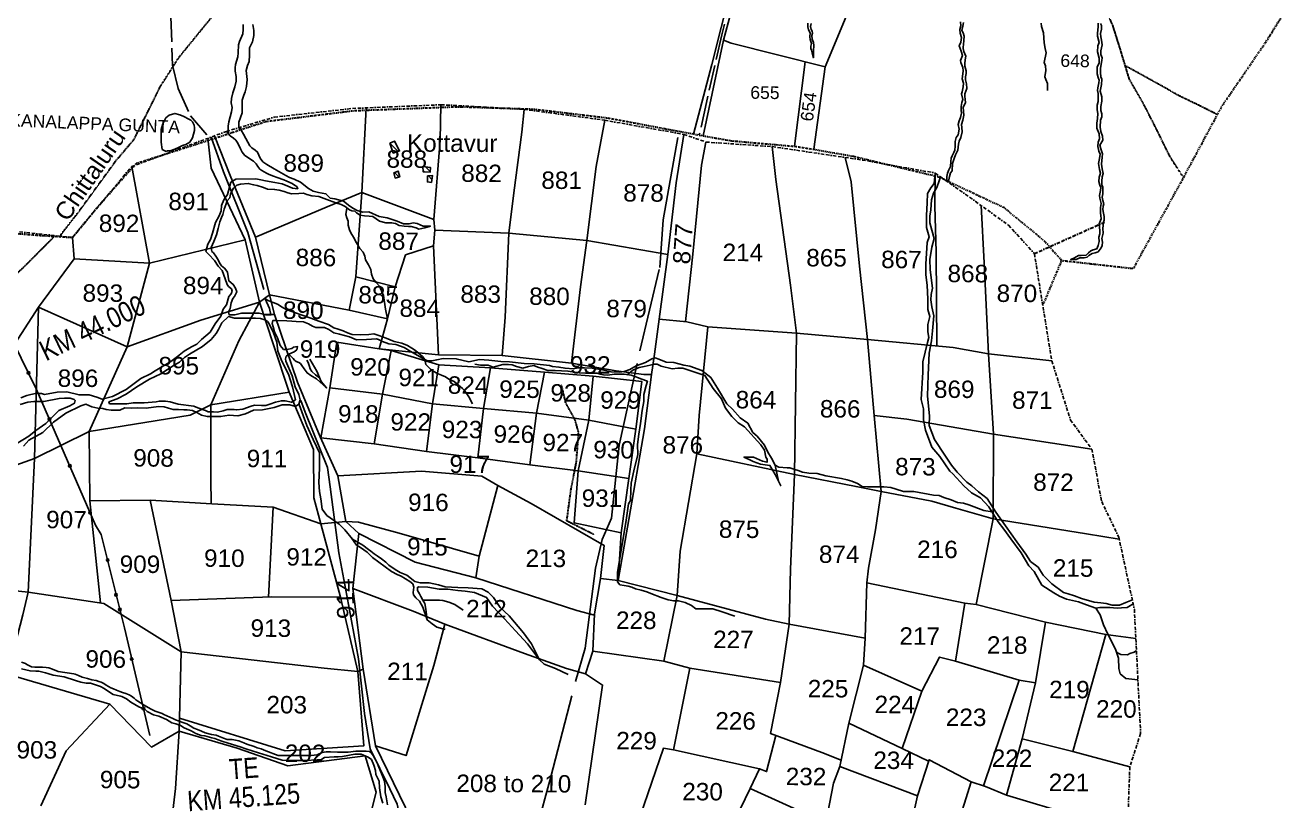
# Model space of a CAD drawing. Header units: inches. Extents: x 304037 to 460575, y 1453943 to 1639883.
# Drawn here: x 344399 to 346867, y 1592359 to 1593882 of the extents above; entities that cross this region are included whole.
import ezdxf

# ---------------------------------------------------------------- set-up
doc = ezdxf.new("R2010")
doc.units = ezdxf.units.IN
doc.header["$MEASUREMENT"] = 0
doc.header["$PDMODE"] = 33
doc.header["$PDSIZE"] = 5
for name, pattern in [('ACAD_ISO02W100', [15, 12, -3]), ('ACAD_ISO07W100', [3, 0, -3]), ('BORDER', [1.75, 0.5, -0.25, 0.5, -0.25, 0, -0.25])]:
    doc.linetypes.add(name, pattern=pattern)
for name, color, linetype in [('cahnige', 6, 'Continuous'), ('CARTTRACK', 30, 'ACAD_ISO02W100'), ('NALA', 4, 'Continuous'), ('SURVEY_BND', 7, 'Continuous'), ('SURVEY_NO', 7, 'Continuous'), ('VILLAGE_AREA', 1, 'Continuous'), ('WATER_BODY', 4, 'Continuous'), ('zz', 7, 'Continuous')]:
    doc.layers.add(name, color=color, linetype=linetype)
doc.layers.add('FOOTPATH', color=150, linetype='ACAD_ISO07W100', lineweight=30)
doc.layers.add('VILL_BOUNDARY', color=6, linetype='BORDER', lineweight=30)
doc.styles.add('ARIALN', font='ARIALN.TTF')
doc.styles.get("Standard").update_dxf_attribs({"font": 'arial.ttf'})

# ---------------------------------------------------------------- blocks, each defined once
blk = doc.blocks.new('DACHURU')
at = {"layer": 'VILLAGE_AREA'}
h = blk.add_hatch(dxfattribs=at)
h.set_pattern_fill('ANSI31', color=256, scale=5, angle=90, style=0)
h.set_pattern_definition([(135, (1710.635, -71.4958), (-0.44194174, -0.44194174), [])])
h.paths.add_polyline_path([(2174.82, 772.78), (2174.16, 772.48), (2174.65, 771.06), (2175.57, 771.36)])
h.paths.add_polyline_path([(2175.39, 768.46), (2174.75, 768.21), (2174.96, 767.46), (2175.61, 767.66)])
h.paths.add_polyline_path([(2180.03, 768.99), (2178.93, 769.16), (2178.96, 768.39), (2179.99, 768.36)])
h.paths.add_polyline_path([(2180.33, 767.86), (2179.61, 767.81), (2179.58, 766.93), (2180.16, 766.86)])
h.paths.add_polyline_path([(2173.07, 768.27), (2179.87, 768.27), (2179.87, 772.08), (2173.07, 772.08)], flags=9)
at = {"layer": 'CARTTRACK'}
for points in [[(2156.17, 751.37), (2153.86, 759.56), (2150.28, 768.24), (2148.51, 773.21)], [(2194.77, 670.49), (2197.75, 681.61), (2201.22, 695.33), (2202.61, 700.12), (2204.03, 711.61), (2204.93, 715.72), (2206.28, 718.81), (2207.34, 729.28), (2210.24, 742.84), (2213.01, 754.84), (2213.46, 761.69), (2215.6, 774.1)], [(2188.32, 642.74), (2184.11, 644.21), (2180.99, 645.47), (2177.92, 648.12), (2175.55, 653.27), (2174.34, 661.52), (2175.36, 671.85), (2176.06, 676.03), (2175.74, 677.57), (2174.65, 679.76), (2171.78, 685.49), (2170.97, 690.58), (2170.06, 698.39), (2168.32, 707.47), (2167.16, 713.63), (2165.86, 723.06), (2165.48, 725.86), (2162.21, 733.78), (2161.6, 735.47)]]:
    blk.add_lwpolyline(points, dxfattribs=at)
at = {"layer": 'FOOTPATH', "ltscale": 0.0001}
for points in [[(2062.33, 689.04), (2066.17, 692.68), (2070.52, 697.02), (2075.71, 704.64), (2080.24, 710.32), (2086.34, 718.21), (2090.83, 724.25), (2096.11, 730.13), (2100.92, 736.54), (2105.56, 740.45), (2109.63, 743.2), (2114.67, 747.77), (2121.97, 754.67), (2126.16, 758.95)], [(2203.75, 716.45), (2201.25, 717.67), (2199.86, 718.37), (2200.46, 722.99), (2201.19, 726.78), (2201.5, 731.09), (2200.94, 732.98), (2199.63, 735.29), (2199.01, 737.84)]]:
    blk.add_lwpolyline(points, dxfattribs=at)
at = {"layer": 'NALA'}
for points in [[(2260.93, 719.99), (2259.72, 720.18), (2257.6, 720.98), (2256.83, 721.2), (2255.97, 721.29), (2255.06, 721.67), (2253.98, 722.04), (2253.29, 722.28), (2252.52, 722.35), (2249.65, 722.84), (2248.21, 722.85), (2247.14, 723.16), (2246.37, 723.4), (2245.36, 723.48), (2244.27, 723.48), (2243.02, 723.51), (2242.23, 723.53), (2241.59, 723.98), (2240.78, 724.29), (2240.11, 724.5), (2239.26, 724.66), (2237.02, 725.04), (2235.78, 725.39), (2234.6, 725.43), (2233.67, 725.53), (2233.04, 725.76), (2232.58, 725.92), (2231.87, 726.15), (2231.45, 726.15), (2230.26, 726.27), (2229.76, 726.51), (2229.21, 727.55), (2228.67, 728.38), (2228.2, 729.4), (2227.13, 730.67), (2226.49, 731.22), (2225.76, 732.52), (2224.7, 733.31), (2223.55, 734.56), (2222.74, 735.31), (2221.39, 737.55), (2220.42, 739.08), (2219.16, 740.06), (2217.43, 740.66), (2216.55, 740.83), (2215.1, 741.18), (2214.02, 741.25), (2212.95, 741.64), (2212.41, 741.85), (2211.95, 741.72), (2211.04, 741.17), (2209.71, 740.71), (2208.79, 740.16), (2208, 739.85), (2207.37, 739.79), (2206.11, 739.79), (2204.85, 740.11), (2203.4, 740.31), (2202.29, 740.34), (2201.33, 740.34), (2200.71, 740.23), (2199.5, 740.3), (2198.61, 740.46), (2197.68, 740.51), (2197.28, 740.68), (2195.05, 740.89), (2193.64, 740.94), (2191.49, 741.19), (2190.28, 741.21), (2188.56, 741.37), (2187.22, 741.49), (2185.68, 741.14), (2183.86, 741.57), (2181.98, 741.59), (2181.06, 741.42), (2180.38, 741.25), (2179.73, 741.25), (2179.34, 741.44), (2179.01, 741.87), (2178.4, 742.38), (2177.99, 742.7), (2177.46, 743.05), (2176.86, 743.42), (2176.02, 743.76), (2174.94, 743.99), (2173.78, 744.48), (2172.75, 744.87), (2172.01, 745.09), (2171.28, 744.97), (2170.04, 744.93), (2168.91, 744.99), (2168.21, 745.22), (2167.62, 745.48), (2166.89, 745.73), (2166.26, 745.94), (2165.5, 746.41), (2164.09, 746.84), (2162.93, 747.29), (2161.41, 747.81), (2160.34, 748.17), (2159.42, 748.49), (2158.82, 748.86), (2158.14, 749.26), (2156.93, 749.73), (2156.38, 750.03), (2157.02, 748.66), (2157.21, 747.73), (2156.47, 747.73), (2155.55, 747.95), (2154.74, 747.95), (2153.95, 747.95), (2153, 747.95), (2152.05, 747.71), (2151.21, 747.71), (2151.1, 748.11), (2151.35, 748.6), (2151.51, 749.41), (2151.73, 750.06), (2151.97, 750.36), (2152.05, 750.55), (2152.3, 750.99), (2152.13, 751.55), (2151.78, 752.07), (2151.17, 752.57), (2150.97, 753.81), (2150.57, 754.37), (2150.1, 754.73), (2149.8, 755.16), (2149.62, 755.61), (2149.26, 756.1), (2148.92, 756.57), (2148.68, 756.8), (2148.6, 757.34), (2148.94, 758.24), (2149.33, 759.19), (2149.56, 760.09), (2149.82, 761.03), (2150.06, 761.69), (2150.23, 762.1), (2150.4, 762.85), (2150.7, 763.62), (2150.85, 764.07), (2151.23, 764.52), (2151.3, 765.1), (2151.73, 765.89), (2152.24, 766.32), (2152.75, 766.47), (2153.87, 766.58), (2154.62, 766.41), (2155.15, 766.28), (2156.05, 766), (2156.65, 765.79), (2157.64, 765.74), (2158.3, 765.62), (2159.01, 765.47), (2159.54, 765.25), (2160.1, 765.12), (2161.15, 765.17), (2161.81, 765.21), (2162.28, 765.06), (2162.99, 764.85), (2163.99, 764.74), (2165.17, 764.33), (2166.46, 763.86), (2167.23, 763.63), (2167.78, 763.33), (2168.4, 762.86), (2168.77, 762.75), (2169.17, 762.66), (2169.41, 762.43), (2169.97, 762.09), (2170.57, 762), (2171.23, 762), (2171.76, 761.92), (2172.75, 761.26), (2173.65, 761.05), (2174.48, 761.05), (2175.06, 760.92), (2175.57, 760.68), (2176.26, 760.58), (2176.92, 760.53), (2177.27, 760.53), (2177.99, 760.32), (2178.4, 760.15), (2179.26, 760.34), (2180.05, 760.6), (2179.02, 760.6), (2178.16, 760.96), (2177.59, 761.05), (2176.99, 760.9), (2176.19, 760.88), (2175.27, 761.26), (2173.86, 761.73), (2172.68, 761.95), (2171.22, 762.59), (2170.34, 762.53), (2169.53, 762.76), (2169.01, 763.08), (2168.45, 763.38), (2167.53, 764.11), (2166.29, 764.45), (2165.63, 764.54), (2165.03, 765.16), (2163.98, 765.35), (2163.17, 765.54), (2162.52, 765.89), (2161.37, 766.83), (2160.47, 767.25), (2159.76, 767.49), (2159.27, 767.77), (2157.55, 768.68), (2156.5, 769.34), (2155.92, 769.71), (2155.56, 770.22), (2155.17, 771.1), (2154.85, 771.35), (2154.36, 771.72), (2154.08, 771.97), (2153.78, 772.53), (2153.5, 773.02), (2153.14, 773.66), (2152.8, 774.24), (2152.69, 774.64)], [(2179.34, 741.44), (2177.24, 742.62), (2176.37, 743.13), (2175.16, 743.57), (2174.17, 743.65), (2173.27, 743.97), (2172.7, 744.27), (2172.4, 744.35), (2170.97, 744.28), (2169.52, 744.23), (2168.52, 744.65), (2167.06, 745.03), (2166.26, 745.18), (2165.55, 745.68), (2164.94, 745.96), (2164.32, 745.96), (2163.67, 745.96), (2163.22, 746.13), (2162.62, 746.49), (2161.9, 746.74), (2160.85, 746.81), (2160.21, 746.84), (2159.53, 746.89), (2158.06, 746.93), (2157.51, 746.94), (2157.38, 746.49), (2157.56, 746.01), (2157.76, 745.29), (2158.18, 744.44), (2158.55, 743.34), (2159.06, 742.77), (2159.53, 742.79), (2160.23, 742.92), (2160.48, 743.09), (2161.08, 743.2), (2160.98, 742.75), (2160.58, 742.44), (2159.81, 742.12), (2159.43, 741.8), (2159.33, 741.42), (2159.41, 741.09), (2160.32, 739.01), (2160.77, 737.41), (2161.28, 736.31), (2161.47, 735.53), (2161.28, 734.91), (2160.8, 734.58), (2160.02, 734.81), (2158.88, 734.82), (2157.77, 734.44), (2156.09, 734.09), (2154.8, 734.05), (2153.64, 733.5), (2152.52, 733.19), (2151.28, 733.32), (2150.06, 733.08), (2148.14, 733.08), (2147.31, 733.28), (2146.65, 733.65), (2146.02, 733.93), (2145.25, 734.05), (2144.8, 734.05), (2144, 734.05), (2143.27, 734.08), (2142.6, 734.27), (2141.95, 734.45), (2141.15, 734.48), (2139.39, 734.23), (2138.15, 734.27), (2137.28, 734.25), (2136.3, 734.25), (2135.58, 733.92), (2134.33, 733.92), (2133.65, 734), (2133.15, 734.17), (2132.41, 734.22), (2131.59, 734.4), (2130.71, 734.77), (2129.98, 734.53), (2127.82, 733.48), (2126.09, 732.18), (2124.53, 730.68), (2122.54, 729.54), (2121.79, 728.69)], [(2119.71, 728.39), (2122.56, 730.11), (2123.56, 730.93), (2124.96, 731.94), (2126.82, 733.84), (2128.4, 734.5), (2129.07, 734.89), (2129.17, 735.27), (2129.02, 735.44), (2128.45, 735.6), (2127.99, 735.6), (2127.64, 735.62), (2126.89, 735.55), (2124.65, 735.12), (2123.82, 735.12), (2123.23, 735.12), (2122.4, 734.99), (2121.26, 734.69)], [(2121.37, 735.64), (2122.24, 735.97), (2123.6, 736.3), (2124.06, 736.27), (2124.32, 736.25), (2124.77, 736.14), (2126.57, 736.46), (2127.97, 736.51), (2129.72, 736.09), (2131.19, 736.12), (2132.26, 735.77), (2133.04, 735.49), (2134.53, 735.89), (2136.5, 736.89), (2138.57, 738.49), (2139.97, 739.19), (2140.64, 739.62), (2142.88, 740.95), (2143.83, 741.7), (2144.78, 742.45), (2145.85, 743.07), (2146.6, 743.48), (2147.27, 744.13), (2148.49, 745.19), (2149.23, 746.39), (2150.01, 747.51), (2150.34, 748.49), (2150.83, 749.15), (2151.15, 750.35), (2151.5, 750.72), (2151.63, 751.1), (2151.55, 751.42), (2151.11, 751.77), (2150.9, 752.07), (2150.61, 752.85), (2150.2, 754.05), (2149.59, 754.68), (2149.06, 755.48), (2148.26, 756.33), (2147.81, 756.76), (2148.09, 757.85), (2148.49, 758.51), (2148.78, 759.4), (2149.21, 760.97), (2149.69, 761.89), (2150.01, 762.62), (2150.05, 763.4), (2150.36, 764.19), (2150.88, 765), (2151.36, 766.75), (2152.08, 767.21), (2154.94, 767.26), (2155.65, 767.13), (2156.34, 766.96), (2157.67, 766.75), (2158.74, 766.56), (2159.54, 766.21), (2160.22, 765.96), (2160.98, 765.86), (2160.82, 766.16), (2160.52, 766.36), (2160.19, 766.63), (2159.41, 766.95), (2158.99, 767.13), (2158.02, 767.45), (2157.5, 767.63), (2156.85, 767.9), (2156.47, 768.06), (2155.79, 768.43), (2155.52, 768.63), (2155.24, 769.01), (2154.99, 769.4), (2154.6, 769.78), (2153.33, 770.61), (2152.97, 771.09), (2152.73, 771.57), (2152.52, 771.99), (2152.25, 772.51), (2152.03, 772.81), (2151.7, 773.07), (2151.25, 773.42), (2150.7, 774.04)], [(2281.99, 696), (2280.25, 696.16), (2279.45, 696.85), (2279.22, 697.59), (2279.19, 699.08), (2278.73, 700.35), (2277.64, 702.5), (2277.03, 703.85), (2276.52, 705.27), (2275.88, 706.22), (2274.53, 706.73), (2273.38, 707.13), (2271.69, 707.51), (2270.65, 707.94), (2269.85, 708.43), (2268.13, 709.52), (2267.03, 711.44), (2266.23, 712.27), (2265.13, 714.13), (2263.63, 716.11), (2262.6, 717.52), (2261.8, 718.55), (2260.47, 720.73), (2259.27, 722), (2257.95, 722.71), (2256.85, 723.69), (2255.24, 725.44), (2254.81, 725.81), (2253.39, 727.91), (2252.21, 729.23), (2251.32, 731.66), (2251.01, 733.13), (2251.01, 734.71), (2250.66, 736.06), (2250.87, 740.01), (2250.87, 741.5), (2251.21, 742.85), (2251.53, 744.25), (2251.7, 745), (2251.56, 745.77), (2251.56, 746.84), (2251.82, 748), (2251.53, 749), (2251.53, 750.5), (2251.45, 752.51), (2251.22, 753.97), (2251.22, 755.49), (2251.42, 758.6), (2251.68, 759.41), (2251.28, 760.76), (2251.3, 762.48), (2251.39, 764.3), (2251.42, 765.65), (2251.88, 766.45), (2252.34, 767.08), (2252.51, 768.6)], [(2281.13, 707.48), (2280.21, 707.09), (2279.31, 706.68), (2278.22, 706.68), (2277.36, 706.91), (2276.61, 707.01), (2275.64, 707.11), (2273.82, 707.64), (2272.8, 707.99), (2271.93, 708.29), (2271.23, 708.47), (2269.56, 709.71), (2268.32, 710.93), (2267.56, 712.08), (2266.5, 712.88), (2265.79, 713.92), (2264.5, 715.7), (2262.87, 718), (2261.47, 719.97), (2260.2, 721.9), (2258.95, 722.85), (2257.98, 723.73), (2257.28, 724.23), (2255.9, 725.66), (2255.07, 726.66), (2254.09, 728.1), (2252.61, 730.35), (2251.84, 732.35), (2251.87, 733.75), (2251.55, 736.55), (2251.66, 739.61), (2251.75, 742.71), (2252.11, 744.49), (2252.24, 745.96), (2252.41, 748.08), (2252.11, 749.38), (2251.99, 750.41), (2251.99, 751.14), (2252.21, 752.08), (2252.03, 753.16), (2251.86, 754.76), (2251.77, 756.19), (2252.06, 757.95), (2252.42, 759.22), (2252.04, 760.39), (2251.76, 761.45), (2251.77, 762.38), (2251.92, 763.3), (2252.01, 764.74), (2252.25, 765.71), (2252.73, 766.53), (2253.07, 767.46), (2253.28, 768.06)], [(2173.95, 747.26), (2173.65, 748.62), (2173.38, 750.58), (2172.78, 751.91), (2172.32, 752.47), (2171.87, 753), (2171.61, 753.64), (2171.53, 754.32), (2171.19, 755), (2170.77, 755.72), (2170.66, 756.25), (2170.4, 756.82), (2169.94, 757.35), (2169.43, 758.16), (2169.01, 758.96), (2168.64, 759.57), (2168.42, 760.02), (2168.24, 760.68), (2168.24, 761.24), (2168.03, 761.72), (2167.89, 762.2), (2168.04, 763.13)], [(2162.83, 741.41), (2163.85, 739.66), (2164.48, 738.22), (2165.27, 737.28), (2163.81, 738.58), (2162.98, 739.04), (2162.45, 739.43), (2162.04, 740.02), (2161.7, 740.5), (2161.49, 740.75), (2161.24, 740.91), (2160.89, 741.04), (2160.66, 741.25), (2160.43, 741.5), (2159.81, 742.12)], [(2164.26, 738.73), (2163.66, 739.16), (2163.12, 739.64), (2162.91, 740.02), (2162.79, 740.33), (2162.62, 740.91), (2162.41, 741.23)], [(2186.25, 735.11), (2185.72, 736.12), (2185.15, 736.86), (2184.78, 737.3), (2183.59, 738.3), (2182.81, 738.63), (2182.32, 738.96), (2181.76, 739.18), (2181.26, 739.41), (2180.44, 739.8), (2180.15, 740.07), (2179.64, 740.58), (2179.51, 740.74), (2179.34, 741.44)], [(2224.05, 704.83), (2222.22, 705.43), (2220.89, 705.86), (2219.52, 705.86), (2218.46, 705.86), (2217.82, 706.31), (2216.9, 706.73), (2215.97, 706.96), (2215.27, 706.96), (2214.48, 707.1), (2213.46, 707.44), (2211.96, 707.99), (2211.39, 708.24), (2210.6, 708.47), (2209.76, 708.67), (2209.26, 708.89), (2208.74, 709.07), (2208.17, 709.12), (2207.54, 709.24), (2207.17, 709.64), (2207.17, 710.06), (2207.17, 711.01), (2208.39, 718.52), (2208.71, 720.85), (2208.99, 721.33), (2209.02, 722.88), (2209.06, 723.82), (2209.43, 725.6), (2209.99, 727.97), (2209.95, 729.38), (2210.12, 730.88), (2210.39, 732.4), (2210.62, 734.27), (2210.83, 735.58), (2210.83, 736.6), (2211.16, 737.87), (2211.34, 738.49), (2210.39, 738.83), (2210.06, 738.95), (2209, 739.35), (2207.97, 739.46), (2206.53, 739.48), (2205.64, 739.35), (2205.02, 739.35), (2204.52, 739.48), (2204.1, 739.62), (2203.3, 739.62), (2202.42, 739.62), (2201.57, 739.62), (2199.91, 739.89), (2198.06, 739.96), (2197.04, 739.96), (2196.21, 740.25), (2195.58, 740.44), (2195.02, 740.64), (2194.26, 740.5), (2193.41, 740.29), (2192.51, 740.52), (2191.89, 740.73), (2191.35, 740.77), (2190.58, 740.77), (2189.19, 740.37), (2188.46, 740.69), (2187.36, 740.68), (2186.53, 740.83)], [(2229.76, 726.51), (2230.25, 724.22), (2230.55, 723.58), (2229.74, 725.19), (2229.41, 725.76), (2228.98, 726.49), (2227.63, 726.68), (2226.59, 727.06), (2225.98, 727.34), (2225.25, 727.67), (2226.63, 727.68), (2227.9, 727.1), (2228.57, 726.95), (2228.59, 727.37), (2228.38, 727.68), (2228.2, 728.7), (2227.68, 729.44), (2225.32, 732), (2224.39, 732.58), (2223.5, 733.49), (2222.57, 734.7), (2221.99, 736.01), (2220.78, 737.51), (2219.59, 739.34), (2218.01, 739.86), (2216.41, 740.4), (2215.67, 740.4), (2214.87, 740.3), (2213.29, 740.66), (2212.7, 740.93), (2212.27, 740.93), (2211.69, 740.79), (2210.84, 740.58), (2210.15, 740.43), (2209.21, 740.05), (2208.4, 739.41)], [(2200.16, 696.31), (2198.35, 697.17), (2196.73, 697.76), (2196.04, 698.4), (2194.89, 700.68), (2193.71, 702.25), (2191.64, 704.69), (2190.34, 705.91), (2189.39, 707.34), (2188.62, 708.07), (2187.69, 708.54), (2185.73, 708.69), (2184.25, 708.73), (2182.44, 708.81), (2181.48, 709.08), (2180.16, 709.37), (2178.85, 709.37), (2178.09, 709.57), (2176.95, 710.44), (2175.99, 710.85), (2175.26, 711.25), (2174.35, 711.88), (2173.91, 712.32), (2173.27, 712.79), (2172.65, 713.21), (2172.21, 713.48), (2171.72, 713.87), (2171.4, 714.11), (2170.57, 714.73), (2169.1, 715.6), (2168.01, 716.91), (2167.18, 717.72), (2165.42, 718.98), (2164.7, 719.85), (2164.52, 721.33), (2164.32, 722.39), (2164.21, 723.72), (2164.32, 725.75), (2164.28, 727.95), (2163.37, 729.85), (2162.46, 731.89), (2161.75, 733.85), (2161.33, 734.88)], [(2179.87, 704.04), (2179.25, 705.89), (2178.77, 706.75), (2178.22, 707.21), (2177.9, 707.64), (2177.83, 707.98), (2177.93, 708.74), (2177.81, 709.2), (2177.37, 709.54), (2176.72, 709.94), (2176.1, 710.31), (2175.52, 710.57), (2174.73, 710.98), (2172, 712.96), (2171.21, 713.73), (2170.25, 714.4), (2169.7, 714.72), (2168.92, 715.81)], [(2196.04, 698.4), (2194.29, 700.69), (2192.56, 702.54), (2190.97, 704.27), (2189.24, 706.06), (2188.4, 707.31), (2186.67, 708.03), (2185.3, 708.22), (2184.29, 708.29), (2182.84, 708.46), (2181.57, 708.49), (2179.95, 708.75), (2178.67, 708.8), (2178.46, 708.7), (2178.46, 708.25), (2178.77, 707.79), (2178.98, 707.41), (2179.25, 706.9), (2179.56, 706.4), (2179.68, 705.58), (2179.87, 704.04), (2180.62, 703.51), (2181.29, 703.03), (2182.5, 702.71)], [(2185.03, 705.48), (2183.84, 706.26), (2183, 706.61), (2182.11, 706.86), (2181.62, 706.88), (2181.11, 706.88), (2180.51, 706.88), (2179.25, 706.9)], [(2275.88, 706.22), (2276.47, 706.33), (2277.9, 706.33), (2278.97, 706.26), (2279.59, 706.29), (2280.37, 706.36), (2280.65, 706.51), (2281.26, 706.91)], [(2281.76, 700.21), (2281.42, 699.94), (2280.82, 699.76), (2280.46, 699.56), (2279.52, 699.62), (2279.23, 699.75), (2278.88, 699.92)], [(2174.33, 677.45), (2174.14, 678.6), (2173.99, 679.25), (2173.98, 680.04), (2173.9, 680.84), (2173.55, 681.71), (2173.07, 682.86), (2172.8, 683.47), (2172.51, 684.01), (2172.24, 684.55), (2171.95, 684.93), (2171.72, 685.1), (2171.23, 685.15), (2170.73, 685.16), (2169.73, 685.16), (2168.63, 684.98), (2167.11, 684.98), (2166.12, 685.03), (2165.49, 685.03), (2164.93, 684.93), (2164.18, 684.6), (2163.33, 684.48), (2162.24, 684.48), (2161.28, 684.46), (2160.41, 684.46), (2158.87, 684.46), (2158.57, 684.46), (2156.81, 685.15), (2156.15, 685.4), (2155.55, 685.57), (2155.14, 685.72), (2154.09, 686.08), (2153.63, 686.25), (2152.91, 686.56), (2152.45, 686.65), (2151.97, 686.71), (2151.24, 686.75), (2150.73, 686.93), (2150.01, 687.2), (2149.66, 687.32), (2149.02, 687.45), (2148.08, 687.68), (2147.56, 687.88), (2146.97, 688.13), (2146.44, 688.35), (2145.93, 688.67), (2145.45, 688.93), (2144.87, 689.13), (2143.83, 689.5), (2143.42, 689.68), (2142.16, 690.28), (2141.91, 690.4), (2140.88, 690.76), (2140.31, 691.01), (2139.89, 691.26), (2139.33, 691.6), (2138.39, 692.14), (2138.09, 692.33), (2137.85, 692.58), (2137.49, 692.86), (2137.13, 693.06), (2136.68, 693.24), (2136.2, 693.4), (2135.83, 693.55), (2135.33, 693.74), (2134.89, 693.9), (2134.51, 694.05), (2134.16, 694.26), (2133.85, 694.46), (2133.51, 694.66), (2133.11, 694.85), (2132.8, 694.98), (2132.41, 695.1), (2131.77, 695.2), (2131.17, 695.36), (2130.39, 695.59), (2129.84, 695.78), (2129.38, 695.98), (2129.18, 696.05), (2126.92, 696.38), (2126.1, 696.7), (2125.57, 696.9), (2125.2, 696.93), (2124.7, 696.95), (2124.3, 696.96), (2123.56, 696.96), (2123.11, 697.02), (2122.45, 697.35), (2122.24, 697.47), (2121.67, 697.67)], [(2121.69, 696.72), (2122.91, 696.43), (2123.74, 696.4), (2124.15, 696.4), (2125.1, 696.16), (2125.44, 696.06), (2126.24, 695.82), (2127.78, 695.62), (2129.42, 695.09), (2130.18, 694.85), (2130.97, 694.69), (2131.58, 694.69), (2132.44, 694.43), (2133.03, 694.23), (2133.55, 693.97), (2134.32, 693.44), (2134.86, 693.1), (2135.92, 692.87), (2136.1, 692.82), (2136.76, 692.47), (2137.4, 692.03), (2138.57, 691.33), (2139.44, 690.99), (2139.76, 690.69), (2140.68, 690.22), (2141.45, 690.01), (2142.53, 689.54), (2143.32, 689.08), (2143.87, 688.92), (2144.56, 688.71), (2145.06, 688.37), (2146.06, 687.92), (2146.73, 687.56), (2147.53, 687.26), (2148.04, 687.25), (2149.05, 686.95), (2149.47, 686.84), (2149.95, 686.69), (2150.47, 686.5), (2151.41, 686.2), (2153.11, 685.67), (2153.93, 685.4), (2155.76, 684.85), (2156.99, 684.46), (2157.63, 684.25), (2159.16, 683.79), (2161.07, 683.76), (2162.54, 683.78), (2164.19, 683.86), (2164.72, 683.9), (2165.23, 684.23), (2166.63, 684.3), (2167.2, 684.31), (2167.82, 684.38), (2169.58, 684.71), (2170.53, 684.73), (2171.54, 684.32), (2172, 683.96), (2172.33, 683.16), (2172.59, 682.41), (2172.62, 681.81), (2173.1, 680.86), (2173.15, 679.91), (2173.38, 678.62), (2173.65, 677.69)]]:
    blk.add_lwpolyline(points, dxfattribs=at)
blk.add_lwpolyline([(2147.88, 733.96), (2146.79, 734.32), (2146.2, 734.57), (2143.97, 734.84), (2142.8, 735.17), (2142.15, 735.25), (2141.25, 735.25), (2140.79, 735.17), (2139.09, 735.01), (2138.4, 735.02), (2137.52, 734.98), (2136.58, 734.85), (2135.61, 734.85), (2134.76, 734.85), (2134.12, 734.85), (2134.01, 735.12), (2135.22, 735.56), (2136.51, 736.23), (2138.02, 737.31), (2139.84, 738.39), (2141.46, 739.17), (2143.38, 740.42), (2144.11, 740.88), (2144.86, 741.55), (2145.54, 742.04), (2147.42, 743.16), (2148.65, 744.15), (2149.39, 745.03), (2149.7, 745.59), (2150.18, 746.56), (2151.11, 747.44), (2152, 747.23), (2153.3, 747.23), (2154.28, 747.23), (2155.02, 747.23), (2155.72, 747.2), (2156.33, 747.02), (2156.56, 746.91), (2156.72, 746.77), (2156.92, 746.53), (2157.61, 745.14), (2157.84, 744.5), (2158.11, 743.82), (2158.24, 742.52), (2158.83, 741.11), (2159.79, 739.23), (2160.35, 737.43), (2160.8, 735.56), (2160.22, 735.21), (2159.32, 735.41), (2158.78, 735.41), (2157.92, 735.18), (2157.13, 734.92), (2156.57, 734.71), (2155.91, 734.73), (2154.94, 734.73), (2154.45, 734.6), (2153.24, 734.16), (2152.33, 734.06), (2151.97, 734.13), (2151.02, 734.13), (2150.44, 733.93), (2149.6, 733.74), (2149.04, 733.74), (2148.52, 733.74), (2148.26, 733.74)], close=True, dxfattribs=at)
at = {"layer": 'SURVEY_BND'}
for points in [[(2180.56, 761.56), (2181.4, 772.92), (2181.48, 778.03)], [(2148.98, 773.39), (2151.24, 767.7), (2154.96, 758.89), (2165.22, 763.27), (2170.19, 765.38), (2170.72, 777.52)], [(2191.33, 759.65), (2191.99, 765.42), (2193.09, 774.16), (2193.41, 777.43)], [(2202.53, 758.63), (2203.8, 769.27), (2205, 775.93)], [(2153.47, 758.47), (2148.54, 768.77), (2148.02, 773.03)], [(2212.96, 747.42), (2214.19, 756.69), (2215.33, 766.98), (2216.39, 773.96)], [(2216.75, 747.07), (2217.75, 756.75), (2218.94, 769.56), (2219.56, 772.87)], [(2232.69, 745.52), (2231.81, 752.37), (2229.63, 767.54), (2229.09, 772.27)], [(2242.88, 744.64), (2241.7, 755.17), (2240.42, 767.29), (2239.58, 770.76)], [(2128.9, 755.63), (2139.72, 755.07), (2137.11, 768.92)], [(2252.86, 743.75), (2252.72, 757.24), (2252.49, 763.89), (2252.51, 768.6)], [(2157.01, 750.59), (2168.46, 748.47), (2169.4, 753.27), (2170.19, 765.38)], [(2180.68, 760.01), (2180.56, 761.56), (2170.19, 765.38)], [(2269.38, 741.71), (2260.29, 742.66), (2259.59, 755.72), (2259.14, 763.96)], [(2180.53, 757.78), (2180.68, 760.01), (2191.33, 759.65), (2190.87, 747.59), (2190.46, 742.08), (2181.29, 742.1)], [(2080.39, 651.11), (2080.67, 658.31), (2079.91, 664.45), (2080.89, 669.45), (2083.87, 677.41), (2085.59, 680.59), (2087.95, 689.73), (2088.7, 695.52), (2094.22, 705.53), (2098.52, 714.77), (2104.27, 720.77), (2109.03, 726.12), (2112.65, 731.37), (2114.62, 734.41), (2118.45, 740.25), (2123.82, 748.64), (2128.9, 755.63), (2128.68, 758.7)], [(2155.59, 749.56), (2153.47, 758.47), (2139.72, 755.07), (2136.59, 743.02)], [(2155.59, 749.56), (2157.01, 750.59), (2154.96, 758.89)], [(2190.46, 742.08), (2200.43, 741.01), (2201.66, 751.97), (2202.53, 758.63), (2191.33, 759.65)], [(2202.53, 758.63), (2214.19, 756.69)], [(2172.78, 742.92), (2181.29, 742.1), (2180.53, 757.78), (2176.52, 756.44), (2175.05, 751.83)], [(2168.46, 748.47), (2173.95, 747.26), (2175.05, 751.83), (2169.4, 753.27)], [(2136.59, 743.02), (2147.16, 746.93), (2155.59, 749.56)], [(2148.64, 734.77), (2152.62, 743.98), (2155.59, 749.56), (2157.61, 743.44), (2159.91, 736.66)], [(2157.75, 747.79), (2157.01, 750.59)], [(2123.4, 726.94), (2123.82, 748.64), (2136.59, 743.02), (2131.2, 730.83)], [(2164.52, 717.75), (2168.12, 718.14), (2166.94, 724.65), (2164.39, 730.27), (2161.07, 738.07), (2157.75, 747.79), (2156.25, 747.79)], [(2172.78, 742.92), (2173.95, 747.26)], [(2215.77, 707.76), (2207.29, 709.85), (2208.78, 718.62), (2210.93, 731.65), (2211.89, 739.47), (2212.31, 742.39), (2212.96, 747.42), (2216.94, 747.06), (2219.95, 746.33), (2218.78, 733.59), (2218.5, 728.08), (2216.17, 714.09), (2215.77, 707.76)], [(2219.95, 746.33), (2232.69, 745.52), (2232.5, 725.22)], [(2232.69, 745.52), (2242.88, 744.64), (2243.93, 733.74), (2244.97, 722.85)], [(2165.71, 737.3), (2166.69, 743.88), (2172.78, 742.92), (2174.49, 742.7)], [(2242.88, 744.64), (2255.19, 743.55), (2260.29, 742.66), (2261.08, 731.15), (2248.61, 733.25), (2243.93, 733.74)], [(2173.3, 736.44), (2174.49, 742.7), (2181.36, 740.67)], [(2188.78, 740.3), (2181.36, 740.67), (2180.47, 735.07), (2187.8, 734.47)], [(2187.8, 734.47), (2188.78, 740.3), (2196.56, 739.73)], [(2200.43, 741.01), (2206.82, 739.94), (2210.81, 739.43), (2211.89, 739.47)], [(2203.52, 739.15), (2196.56, 739.73), (2195.44, 733.81)], [(2209.72, 731.6), (2210.55, 738.43), (2203.52, 739.15), (2202.93, 732.84)], [(2164.52, 717.75), (2163.54, 721.49), (2163.42, 728.44), (2159.91, 736.66), (2148.64, 734.77)], [(2172.15, 729.28), (2164.47, 730.1), (2165.71, 737.3), (2173.3, 736.44)], [(2179.67, 728.25), (2172.15, 729.28), (2173.3, 736.44), (2180.47, 735.07)], [(2131.2, 730.83), (2145.72, 733.29), (2148.64, 734.77), (2148.72, 724.12), (2148.77, 720.57)], [(2187.04, 727.35), (2179.67, 728.25), (2180.47, 735.07)], [(2194.53, 726.38), (2187.04, 727.35), (2187.8, 734.47), (2195.44, 733.81)], [(2201.46, 725.59), (2194.53, 726.38), (2195.44, 733.81), (2202.93, 732.84), (2201.46, 725.59)], [(2202.93, 732.84), (2209.72, 731.6), (2208.75, 724.49)], [(2261.1, 718.97), (2261.08, 731.15)], [(2261.08, 731.15), (2275.19, 729.07)], [(2131.35, 720.9), (2131.2, 730.83), (2123.4, 726.94), (2122.55, 707.71)], [(2218.5, 728.08), (2232.5, 725.22)], [(2114.62, 723.75), (2123.4, 726.94)], [(2207.29, 709.85), (2207.69, 716.72), (2200.91, 718.12), (2201.46, 725.59), (2208.75, 724.49), (2207.69, 716.72)], [(2189.91, 723.4), (2187.64, 724.72), (2178.98, 725.38), (2166.94, 724.65)], [(2231.87, 703.72), (2232.01, 711.6), (2232.5, 725.22), (2241.37, 723.52), (2244.97, 722.85), (2244.19, 717.3), (2243.21, 711.8), (2243, 709.69)], [(2204.72, 710.15), (2205.23, 714.87), (2194.72, 720.82), (2189.91, 723.4), (2187.28, 713.22)], [(2244.97, 722.85), (2252.24, 721.5), (2255.7, 720.49), (2261.1, 718.97)], [(2132.95, 706.23), (2131.35, 720.9), (2140.04, 721.02)], [(2143.1, 706.64), (2140.04, 721.02), (2148.88, 720.57), (2157.67, 720.11)], [(2167.4, 707.25), (2164.52, 717.75), (2157.67, 720.11), (2157.09, 707.21)], [(2258.71, 706.67), (2261.1, 718.97), (2274.51, 716.9), (2279.2, 716.17)], [(2186.86, 710.12), (2187.28, 713.22), (2175.82, 716.48), (2169.96, 718.01), (2168.12, 718.14), (2169.99, 716.4)], [(2119.64, 695.95), (2121.84, 704.45), (2122.55, 707.71), (2111.84, 708.84), (2098.52, 714.77)], [(2169.17, 708.5), (2169.99, 716.4), (2178.14, 712.34), (2186.86, 710.12), (2201.36, 705.53), (2203.92, 704.86)], [(2203.71, 699.7), (2203.93, 705.03), (2204.72, 710.15), (2207.29, 709.85)], [(2242.58, 697.86), (2242.77, 701.78), (2243, 709.69), (2257.08, 706.85)], [(2144.6, 699.29), (2133.45, 706.16), (2122.55, 707.71)], [(2170.75, 696.95), (2169.17, 708.5), (2177.85, 705.3), (2182.44, 703.47)], [(2213.88, 698.31), (2215.77, 707.76), (2228.47, 704.41), (2231.87, 703.72)], [(2144.6, 699.29), (2143.1, 706.64), (2157.52, 707.23), (2167.4, 707.25), (2169.95, 696.57)], [(2264.96, 695.86), (2255.76, 698.54), (2257.08, 706.85), (2258.71, 706.67), (2268.7, 704.18)], [(2277.36, 702.45), (2268.7, 704.18), (2267.29, 695.47)], [(2193.03, 659.29), (2181.5, 662.77), (2176.68, 663.99), (2175.58, 664.25), (2176.92, 677.11), (2172.58, 685.94), (2176.95, 684.55), (2180.88, 697.53), (2182.44, 703.47), (2193.89, 699.31), (2199.93, 697.19), (2202.65, 696.43)], [(2242.77, 701.78), (2231.87, 703.72), (2230.66, 695.31), (2229.29, 687.99), (2236.67, 685.31), (2239.44, 684.24)], [(2272.68, 685.65), (2277.36, 702.45), (2281.67, 701.94)], [(2144.35, 687.91), (2144.6, 699.29), (2165.12, 697.04), (2169.95, 696.57), (2170.87, 685.91), (2159.57, 685.16), (2144.39, 689.76)], [(2202.72, 677.61), (2205.13, 694.83), (2202.65, 696.43), (2203.71, 699.7), (2213.88, 698.31), (2217.64, 697.3), (2215.34, 685.58)], [(2250.97, 694.21), (2253.47, 699.1), (2255.76, 698.54)], [(2172.58, 685.94), (2170.75, 696.95), (2169.95, 696.57)], [(2217.64, 697.3), (2230.66, 695.31)], [(2248.17, 685.93), (2250.97, 694.21), (2242.58, 697.86), (2240.49, 689.55)], [(2116.3, 677.63), (2119.09, 690.74), (2119.64, 695.95), (2134.38, 691.73)], [(2259.9, 680.63), (2264.96, 695.86), (2267.29, 695.47), (2265.41, 687.42)], [(2124.53, 677.05), (2128.15, 684.98), (2134.38, 691.73), (2140.38, 685.57), (2144.35, 687.91)], [(2239.26, 683.31), (2240.49, 689.55), (2248.17, 685.93), (2251.99, 684.14)], [(2169.35, 665.82), (2172.71, 679.3), (2171.08, 684.51), (2160.01, 682.97), (2152.69, 685.49), (2144.35, 687.91), (2143.89, 679.66), (2143.2, 673.52), (2142.64, 666.56)], [(2227.7, 682.9), (2228.73, 682.53), (2230.06, 687.71)], [(2210.6, 676.05), (2213.91, 685.79), (2215.34, 685.58), (2227.7, 682.9), (2226.41, 680.1)], [(2263.19, 679.34), (2265.41, 687.42), (2272.68, 685.65), (2280.89, 683.51)], [(2248.66, 670.95), (2250.45, 679.17), (2252.06, 684.36), (2258.13, 681.2)], [(2237.29, 675.23), (2238.37, 680.93), (2239.26, 683.31), (2250.45, 679.17)], [(2252.56, 660.36), (2253.12, 664.13), (2254.4, 669.13), (2258.13, 681.2), (2260.17, 680.54), (2263.19, 679.34), (2273.13, 676.39)], [(2237.17, 673.98), (2237.29, 675.23), (2226.41, 680.1), (2222.92, 672.82), (2222.54, 672.47)]]:
    blk.add_lwpolyline(points, dxfattribs=at)
at = {"layer": 'VILL_BOUNDARY', "lineweight": -3}
blk.add_lwpolyline([(2113.31, 760.23), (2128.68, 758.7), (2137.11, 768.92), (2150.7, 774.04), (2157.55, 776.12), (2168.77, 777.43), (2181.48, 778.03), (2193.41, 777.43), (2205, 775.93), (2216.39, 773.96), (2219.56, 772.87), (2229.09, 772.27), (2242.01, 770.41), (2252.51, 768.6), (2259.46, 763.73), (2263.08, 761.16), (2266.8, 757.11), (2269.38, 741.71), (2272.12, 733.23), (2275.19, 729.07), (2276.67, 721.54), (2279.14, 716.45), (2281.43, 706.11), (2282.42, 688.29), (2280.89, 683.51), (2280.23, 661.11)], dxfattribs=at)
at = {"layer": 'VILL_BOUNDARY'}
blk.add_lwpolyline([(2266.8, 757.11), (2277.02, 761.77)], dxfattribs=at)
at = {"layer": 'VILLAGE_AREA'}
for points in [[(2174.16, 772.48), (2174.82, 772.78), (2175.57, 771.36), (2174.65, 771.06), (2174.16, 772.48)], [(2178.93, 769.16), (2180.03, 768.99), (2179.99, 768.36), (2178.96, 768.39), (2178.93, 769.16)], [(2174.75, 768.21), (2175.39, 768.46), (2175.61, 767.66), (2174.96, 767.46), (2174.75, 768.21)], [(2179.61, 767.81), (2180.33, 767.86), (2180.16, 766.86), (2179.58, 766.93), (2179.61, 767.81)]]:
    blk.add_lwpolyline(points, dxfattribs=at)
at = {"layer": 'SURVEY_NO'}
for s, rotation, p in [('Chittaluru', 55.7597, (2127.94, 760.83)), ('877', 86.1812, (2217.36, 755.24)), ('914', 92.1235, (2169.47, 704.17))]:
    blk.add_text(s, height=2.5, rotation=rotation, dxfattribs=at).set_placement(p)
for s, p in [('Kottavur', (2176.62, 771.28)), ('889', (2158.9, 768.3)), ('888', (2173.7, 768.95)), ('882', (2184.44, 766.97)), ('881', (2195.95, 766.03)), ('891', (2142.41, 762.7)), ('878', (2207.72, 764.27)), ('892', (2132.43, 759.51)), ('887', (2172.59, 757.16)), ('214', (2222.03, 755.8)), ('886', (2160.73, 754.75)), ('865', (2234.05, 755.1)), ('867 ', (2244.8, 754.91)), ('868', (2254.35, 752.94)), ('894', (2144.56, 750.65)), ('870', (2261.41, 750.14)), ('893', (2130.15, 749.48)), ('885', (2169.76, 749.44)), ('883', (2184.41, 749.62)), ('880', (2194.29, 749.36)), ('890', (2158.95, 747.17)), ('884', (2175.67, 747.55)), ('879', (2205.38, 747.65)), ('919', (2161.39, 741.6)), ('932', (2200.2, 739.54)), ('895', (2141.11, 739.11)), ('920', (2168.64, 739.08)), ('921', (2175.58, 737.6)), ('896', (2126.65, 737.24)), ('824', (2182.67, 736.54)), ('925', (2190.06, 736)), ('869', (2252.48, 736.32)), ('928', (2197.41, 735.5)), ('929', (2204.57, 734.51)), ('864', (2224.02, 734.66)), ('871', (2263.71, 734.81)), ('918', (2166.93, 732.33)), ('866', (2236.12, 733.42)), ('922', (2174.46, 731.21)), ('923', (2181.84, 730.17)), ('926', (2189.28, 729.54)), ('927', (2196.31, 728.37)), ('930', (2203.61, 727.38)), ('876', (2213.55, 728.12)), ('908', (2137.56, 725.85)), ('911', (2153.85, 725.85)), ('917', (2182.97, 725.18)), ('873', (2246.96, 725.17)), ('872', (2266.8, 723.05)), ('916', (2177.06, 719.68)), ('931', (2201.98, 720.41)), ('907', (2125.1, 716.93)), ('875', (2221.7, 716.06)), ('915', (2176.95, 713.31)), ('874', (2236.09, 712.54)), ('216', (2250.19, 713.32)), ('909', (2135.69, 710.58)), ('910', (2147.8, 711.51)), ('912', (2159.62, 711.75)), ('213', (2193.97, 711.73)), ('215', (2269.69, 710.74)), ('212', (2185.47, 704.46)), ('913', (2154.53, 701.5)), ('228', (2207, 702.91)), ('227', (2220.96, 700.23)), ('217', (2247.71, 700.85)), ('218', (2260.28, 699.63)), ('906', (2130.85, 696.94)), ('211', (2174.18, 695.39)), ('225', (2234.59, 693.23)), ('219', (2269.25, 693.29)), ('203', (2156.87, 690.52)), ('224', (2244.19, 691.01)), ('220', (2276.01, 690.54)), ('223', (2254.44, 689.23)), ('226', (2221.34, 688.54)), ('229', (2207.13, 685.62)), ('903', (2121.02, 683.85)), ('202', (2159.54, 683.56)), ('222', (2261.06, 683.38)), ('234', (2244.06, 683)), ('905', (2133.01, 679.64)), ('232', (2231.5, 680.6)), ('221', (2269.26, 679.95)), ('208 to 210', (2184.2, 679.37)), ('230', (2216.65, 678.35))]:
    blk.add_text(s, height=2.5, dxfattribs=at).set_placement(p)
blk = doc.blocks.new('KANUPURUPALLE')
at = {"layer": 'CARTTRACK'}
for points in [[(35.78, -314.67), (56.26, -344.12), (71.49, -367), (84.25, -388.91), (86.95, -394.78), (91.2, -397.78), (102.95, -406.12), (106.81, -408.59), (114.86, -415.89), (119.49, -422.99), (122.12, -432.79), (120.14, -479.66), (113.7, -498.06), (117.92, -531.86), (119.92, -570), (123.48, -586.12), (122.37, -615.17), (123.48, -638.23), (126.37, -649.31), (132.37, -662.26), (142.15, -673.47)], [(390.09, -600.53), (385.2, -620.23), (378.35, -652.64), (375.13, -668.17)]]:
    blk.add_lwpolyline(points, dxfattribs=at)
at = {"layer": 'FOOTPATH', "ltscale": 0.001}
for points in [[(70.69, -720.71), (79.64, -708.89), (97.12, -684.24), (105.74, -673.75), (117.9, -648.4), (126.58, -634.42), (144.52, -611.78)], [(606.32, -685.28), (599.93, -675.77), (592.41, -661.04), (586.67, -650.23), (579.85, -638.71), (575.34, -624.49), (571.62, -613.17), (568.21, -605.88)], [(622.07, -655.05), (612.1, -650.29), (603.06, -646.08), (597.04, -642.67), (591.42, -639.66), (577.84, -632.4)]]:
    blk.add_lwpolyline(points, dxfattribs=at)
at = {"layer": 'NALA'}
for points in [[(156.09, -668.69), (155.59, -667), (155.53, -665.04), (156.32, -662.83), (156.94, -660.53), (156.93, -657.15), (156.97, -654.41), (157.67, -652.11), (158.35, -650.49), (158.93, -647.98), (159.21, -644.52), (158.69, -640.31), (159.21, -637.92), (159.98, -636.05), (160.07, -632.99), (160.04, -629.51), (161.42, -626.63), (162.12, -623.63), (162.12, -621.18), (161.61, -618.38)], [(494.2, -688.63), (494.78, -686.26), (495.22, -684.57), (495.88, -683.66), (496.04, -680.11), (496.85, -677.63), (497.45, -675.91), (498.52, -673.63), (498.86, -670.88), (499.02, -669.37), (499.93, -667.65), (500.47, -664.87), (500.25, -662.8), (500.15, -661.48), (500.78, -659.32), (501.09, -657.03), (500.84, -653.22), (501.79, -651.12), (501.75, -649.39), (501.44, -648.01), (501.44, -646.73), (502.48, -644.17), (502.2, -641.98), (501.73, -640.16), (501.76, -638.63), (502.04, -637.09), (502.04, -635.9), (501.29, -633.59), (501.25, -632.37), (501.47, -630.52), (501.66, -628.83), (500.78, -626.54), (500.44, -625.19), (500.44, -624.53), (500.6, -623.28), (500.63, -621.37), (500.74, -619.3), (500.3, -617.77), (499.68, -616.64), (500.12, -614.57), (500.46, -612.75)], [(564.66, -612.29), (564.66, -613.94), (564.29, -617.03), (564.39, -618.47), (565.28, -621.41), (564.64, -623.11), (564.42, -625.86), (565.36, -628.95), (565.28, -631.35), (564.41, -633.12), (564.41, -634.24), (564.51, -636.36), (564.96, -638.15), (565.43, -639.41), (565.33, -640.72), (564.86, -643.01), (564.79, -644.35), (565.08, -645.78), (565.16, -647.98), (565.16, -649.57), (564.64, -651.32), (564.69, -653.64), (565.06, -655.32), (564.94, -657.77), (564.69, -660), (564.71, -662.34), (565.75, -665.01), (565.95, -667.41), (565.43, -668.99), (565.31, -671.04), (565.75, -673.31), (566.4, -674.75), (566.17, -676.77), (565.72, -679.13), (566.27, -681.99), (566.66, -683.68), (566.11, -685.6), (566.03, -687.76), (566.39, -689.44), (566.9, -690.54), (566.82, -691.96), (566.43, -694.35), (566.47, -695.63), (567.17, -698.14), (566.9, -700.18), (567.02, -702.81), (567.13, -703.99), (567.25, -705.44), (566.43, -707.99), (566.74, -711.19), (566.74, -712.6), (566.35, -714.29), (566.51, -716.36), (566.11, -718.25), (565.44, -719.87), (563.72, -720.34), (562.58, -720.77), (561.56, -721.79), (560.42, -722.89), (557.94, -723.09), (556.69, -723.16), (554.88, -724.22), (553.03, -725.13), (555.59, -725.01), (557.31, -724.18), (559.48, -724.22), (560.81, -723.87), (561.67, -723.13), (563.21, -722.11), (564.62, -721.83), (566.07, -721.2), (567.57, -719.28), (567.88, -718.18), (568.04, -716.61), (567.72, -714.85), (568.39, -712.35), (568.12, -710.04), (568.43, -707.17), (568.71, -706.19), (568.71, -704.39), (568.43, -702.74), (568.12, -701.13), (568.12, -699.45), (568.43, -698.28), (568, -696.71), (567.69, -695.14), (567.88, -693.57), (567.92, -692.24), (567.92, -690.44), (567.33, -689.26), (567.33, -687.61), (567.53, -685.49), (568, -683.94), (567.45, -681.62), (567.18, -679.39), (567.41, -676.09), (567.45, -674.44), (566.67, -672.17), (566.19, -670.44), (567.53, -667.95), (567.37, -666.02), (566.63, -663.94), (566.31, -661.79), (566.31, -658.49), (566.9, -656.94), (566.9, -655.44), (566.39, -653.84), (566.39, -651.95), (566.82, -649.44), (566.86, -647.28), (566, -644.7), (566.67, -641.54), (566.75, -638.95), (566.31, -637.77), (566, -635.69), (566, -633.65), (566.55, -630.06), (566.71, -628.73), (566.08, -627.2), (566.08, -625.47), (566.63, -622.57), (566.31, -620.27), (565.96, -618.78), (565.84, -617.1), (566.28, -615.02), (566.28, -613.41), (565.8, -612.31)], [(426.22, -614.12), (426.22, -615.79), (426.5, -617.22), (427.34, -618.77), (427.21, -620.66), (427.41, -621.9), (427.67, -622.83), (428.12, -623.72), (427.81, -625.03), (427.81, -626.12), (428.05, -626.99), (428.45, -628.23), (429.05, -630.56), (428.98, -627.23), (429.19, -624.78), (429.01, -623.29), (428.41, -621.69), (428.23, -620.04), (428.45, -618.9), (428.27, -617.91), (427.84, -617.05), (427.49, -615.67), (427.77, -614.32)], [(498.99, -612.46), (499.09, -614.45), (498.66, -616.17), (498.91, -617.95), (499.61, -619.93), (499.21, -622.19), (498.54, -623.98), (499.54, -626.47), (500.13, -628.5), (499.29, -631), (499.46, -631.94), (500.3, -634.2), (500.58, -635.82), (500.43, -637.26), (500.06, -639.74), (500.75, -641.67), (500.65, -643.51), (500.13, -645.84), (499.93, -646.81), (500.55, -649.54), (500.13, -650.98), (499.76, -652.89), (499.81, -654.63), (500.01, -656), (499.56, -658.05), (498.91, -659.76), (498.46, -661.4), (498.99, -663.71), (498.54, -666.38), (497.64, -667.75), (497.22, -669.51), (497.14, -671.77), (497.14, -673.71), (496.65, -674.88), (495.8, -676.47), (495.38, -677.63), (495.3, -679.2), (495.1, -681.61), (494.36, -683.1), (493.68, -684.75), (493.41, -686.36), (493.4, -688.27)], [(156.87, -618.41), (156.99, -620.81), (156.79, -622.84), (155.36, -626.54), (154.86, -628.05), (154.78, -632), (154.65, -633.86), (153.56, -637.59), (153.43, -639.14), (153.43, -640.74), (153.91, -643.22), (154.03, -645.54), (153.39, -648.19), (152.42, -651.03), (151.84, -653.68), (151.72, -655.76), (152.17, -658.08), (151.95, -660.15), (150.78, -664.87), (150.49, -667.03), (150.44, -670.63)], [(540.87, -644.61), (540.88, -641.32), (540.08, -639.44), (539.45, -638.14), (540, -635.22), (539.75, -632.88), (539.12, -631.37), (540.08, -626.67), (539.5, -624.71), (539.03, -621.95), (538.62, -617.27), (537.65, -614.2), (537.36, -612.57)]]:
    blk.add_lwpolyline(points, dxfattribs=at)
at = {"layer": 'SURVEY_BND'}
for points in [[(372.42, -667.7), (380.74, -634.41), (389.09, -598.93), (393.27, -580.3), (397.56, -561.27), (402.85, -535.68), (418.28, -491.88), (417.09, -472.47), (415.94, -451.53), (414.24, -424.57), (414.06, -420.1), (402.64, -389.57), (401.06, -385.58)], [(397.74, -577.04), (386.13, -622.7), (389.75, -624.12), (434.71, -634.83), (449.82, -597.1)], [(376.97, -668.49), (386.13, -622.7)], [(420.55, -672.88), (425.14, -632.55)], [(429.84, -674.23), (434.71, -634.83)]]:
    blk.add_lwpolyline(points, dxfattribs=at)
at = {"layer": 'VILL_BOUNDARY'}
for points in [[(30.73, -718.21), (61.48, -720.24), (76.95, -721.04), (87.93, -707.21), (106.85, -685.28), (142.15, -673.47), (168.43, -664.46), (210.49, -658.72), (259.97, -656.19), (296.29, -656.86), (331.36, -660.57), (376.97, -668.49), (390.48, -670.69), (420.55, -672.88), (429.84, -674.23), (448.75, -677.27), (468.01, -681.65), (489.43, -686.47), (520.68, -700.64), (540.44, -716.49), (548.72, -725.6), (583.01, -728.98), (606.32, -685.28), (624.3, -650.76), (644.57, -620.39), (652.17, -607.74)], [(30.73, -718.21), (61.48, -720.24), (76.95, -721.04), (87.93, -707.21), (106.85, -685.28), (142.15, -673.47), (168.43, -664.46), (210.49, -658.72), (259.97, -656.19), (296.29, -656.86), (331.36, -660.57), (376.97, -668.49), (390.48, -670.69), (420.55, -672.88), (429.84, -674.23), (448.75, -677.27), (468.01, -681.65), (489.43, -686.47), (520.68, -700.64), (540.44, -716.49), (548.72, -725.6), (583.01, -728.98), (606.32, -685.28), (624.3, -650.76), (644.57, -620.39), (652.17, -607.74)], [(548.72, -725.6), (539.94, -747.27)], [(548.72, -725.6), (539.94, -747.27)], [(548.72, -725.6), (539.94, -747.27)]]:
    blk.add_lwpolyline(points, dxfattribs=at)
at = {"layer": 'WATER_BODY'}
blk.add_lwpolyline([(121, -679.43), (119.15, -678.45), (118.52, -675.04), (118.52, -669.05), (119.24, -666.27), (120.59, -663.44), (122.26, -662.06), (124.96, -661.25), (127.24, -661.85), (129.21, -662.69), (131.58, -663.92), (132.51, -664.4), (133.38, -665.17), (134.28, -666.67), (134.46, -667.96), (134.46, -669.33), (133.53, -672.8), (132.18, -674.83), (130.35, -675.91), (128.76, -676.54), (126.85, -677.41), (125.11, -678.36), (122.89, -679.05), (121.6, -679.2), (121, -679.43)], dxfattribs=at)
at = {"layer": 'SURVEY_NO'}
for s, p in [('648', (546.85, -633.33)), ('655', (399.18, -650.51))]:
    blk.add_text(s, height=6, dxfattribs=at).set_placement(p)
for s, rotation, p in [('654', 82.86686, (429.16, -661.24)), ('KAKANALAPPA GUNTA', 358.37133, (34.75, -668.11))]:
    blk.add_text(s, height=6, rotation=rotation, dxfattribs=at).set_placement(p)

msp = doc.modelspace()

# ---------------------------------------------------------------- linework, layer by layer
at = {"color": 1}
for p in [(344406, 1593199.1), (344406, 1593199.1), (344447.3, 1593108), (344447.3, 1593108), (344487.1, 1593016.3), (344487.1, 1593016.3), (344526.8, 1592924.5), (344526.8, 1592924.5), (344561.4, 1592831.6), (344561.4, 1592831.6), (344585.4, 1592734.5), (344585.4, 1592734.5), (344608.8, 1592637.3), (344608.8, 1592637.3), (344631.9, 1592540), (344631.9, 1592540)]:
    msp.add_point(p, dxfattribs=at)
msp.add_point((344577.9, 1592763.2))
at = {"layer": 'zz', "color": 1, "ltscale": 10}
msp.add_polyline3d([(344644.5, 1592486.9, 0), (344594.4, 1592698.3, 0), (344549, 1592881.7, 0), (344537.4, 1592900.1, 0), (344421.4, 1593167.9, 0), (344331.6, 1593349.7, 0)], dxfattribs=at)

# ---------------------------------------------------------------- block references
at = {"layer": 'VILLAGE_AREA', "xscale": 4.11690545397391, "yscale": 4.116905454022344, "zscale": 4.116905453970031, "rotation": 359.2242586303323}
msp.add_blockref('KANUPURUPALLE', (344216, 1596437.2), dxfattribs=at)
at = {"layer": 'WATER_BODY', "xscale": 13.67202502436796, "yscale": 13.67202502433065, "zscale": 13.67202502438499, "rotation": 359.6973965392478}
msp.add_blockref('DACHURU', (315334.9, 1583245.7), dxfattribs=at)

# ---------------------------------------------------------------- texts
at = {"layer": 'cahnige', "color": 1, "extrusion": (-0.001907, 0.004417, 0.999988), "style": 'ARIALN'}
msp.add_text('KM 44.000', height=40, rotation=25.7567, dxfattribs=at).set_placement((344439.7, 1593208.6, 6380))
at = {"layer": 'cahnige', "color": 1, "extrusion": (-0.000151097, 0.004809, 0.999988), "style": 'ARIALN'}
for s, p in [('TE', (344801.3, 1592382.4, 7605.2)), ('KM 45.125', (344719.4, 1592319.9, 7604.9))]:
    msp.add_text(s, height=40, rotation=4.1995, dxfattribs=at).set_placement(p)

doc.saveas('drawing.dxf')
